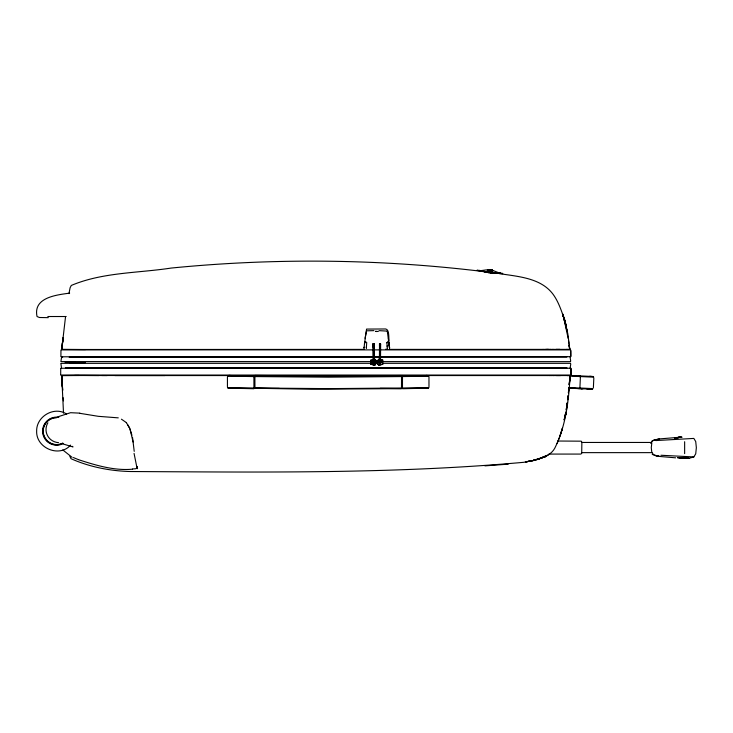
<?xml version="1.0" encoding="UTF-8"?>
<svg xmlns="http://www.w3.org/2000/svg" width="733" height="733" viewBox="0 0 733 733"><rect width="100%" height="100%" fill="white"/><g stroke="black" fill="none" stroke-linecap="round" stroke-linejoin="round"><path stroke-width="1.1" d="M379.437 361.955L379.511 343.658L379.52 344.363M379.731 361.378L379.776 345.545M379.465 363.183L379.63 344.803M379.694 362.954L379.721 359.042L379.703 360.324M380.253 346.947C380.207 350.75 380.473 339.425 380.409 345.518L380.216 363.925L380.39 344.592M380.464 361.937L380.537 343.658L380.519 344.666M380.491 362.578L380.546 344.198M373.161 345.527L373.161 343.658L373.216 363.092M373.216 363.183L373.234 364.274L373.244 362.514M373.317 345.463L373.299 343.53L373.491 363.989M373.464 359.573L373.464 360.874M374.224 361.36L374.251 364.2M379.492 345.481L379.502 344.73M379.465 362.029L379.474 361.36M379.758 344.803L379.575 363.98L379.721 362.872M380.345 363.925L380.363 361.974M379.703 360.819L379.575 364.402L379.566 363.687M380.235 362.523L380.235 361.974M380.207 360.819L380.207 361.351L380.271 344.198L380.262 345.655M380.491 363.183L380.5 361.378M60.683 374.416L60.729 368.791M60.912 356.137L60.958 350.502M374.114 363.412L374.059 343.566M379.465 363.092L379.447 364.264L379.456 363.522M379.63 344.235L379.639 343.53L379.584 363.925M379.593 363.009L379.721 362.441M380.216 360.324L380.235 359.042L380.235 360.379M380.4 344.098L380.39 344.803M380.491 363.092L380.335 364.31M373.161 344.198L373.308 344.803M373.427 346.581L373.445 348.038L373.299 343.988M374.068 344.51L374.068 343.713L374.187 344.189M380.207 363.192L380.216 363.724L380.225 362.872M373.94 344.611L373.931 343.979M379.584 363.724L379.566 362.954M374.187 343.988L374.242 363.092M374.132 364.063L374.114 363.742M379.639 344.089L379.767 344.198M373.234 363.815L373.216 363.522M253.966 388.563L228.091 388.288L253.93 388.627L253.911 375.443M366.408 348.404L366.381 346.865M366.353 347.708L366.729 342.448L365.318 341.725M254.937 388.563L254.882 375.443L328.201 376.056L401.547 375.516L401.501 388.627L311.241 389.232L254.855 388.252L279.365 388.398M402.408 388.563L428.31 388.288L402.472 388.627L402.49 375.443M579.629 375.882L580.426 376.57L579.895 388.014L579.189 388.627L569.468 388.188L569.944 388.206M593.382 387.684L593.822 378.127M580.371 377.513L580.444 376.57M492.723 270.917L490.67 270.431M379.639 343.979L379.749 348.038L379.749 346.947M684.64 453.635L684.64 441.715M569.724 378.604L569.284 384.715L570.082 375.543C568.799 400.355 565.931 425.919 554.661 448.413C551.207 454.57 544.372 457.319 537.94 459.224C531.343 461.396 547.313 456.32 547.038 455.459L537.078 459.49L548.119 455.092M489.736 270.413L487.482 269.964L492.53 270.34L488.865 270.046M364.035 347.946L364.713 342.073M364.274 349.394L62.8 349.504L61.929 349.375L62.369 343.969L65.457 317.352M489.003 270.019L489.507 270.083L487.445 269.9L492.75 270.697L487.491 269.781M569.376 384.66L570.017 375.534L569.239 384.743M61.929 349.375L62.965 337.831L61.975 349.384L62.873 338.362L62.323 344.134M364.099 347.286L364.026 348.193L364.09 347.36M386.877 342.833L388.582 340.744L387.29 331.114L379.3 330.665M492.704 271.137L487.39 270.477M488.141 269.781L487.509 269.698L492.402 270.321M568.414 392.952L568.872 387.849M492.576 271.265L487.372 270.669M568.423 392.686L568.835 388.169M489.452 269.955L487.656 269.991L492.759 270.578M487.848 270.175L488.48 269.927L487.518 269.79L492.732 270.651L492.228 270.33M567.681 399.833L568.093 395.756M568.13 395.994L567.745 398.972M567.754 399.155L568.093 395.948M365.181 337.913L366.546 330.83L373.885 330.629M567.351 402.985L566.087 412.835L564.062 419.972L565.445 415.767M651.793 443.254L651.27 447.68L651.793 452.105L653.36 454.552M364.438 344.153L364.722 341.89M365.107 338.673L366.573 329.08L385.631 328.97C390.698 329.593 387.803 343.612 389.58 348.312M566.911 406.384L567.415 402.362M364.53 343.438L364.722 341.954M364.897 340.982L365.181 338.765M570.109 368.122L570.778 363.962M566.261 409.6L566.6 407.429M566.939 405.267L567.278 403.095M566.252 409.646L566.591 407.502M60.995 360.938L61.682 356.788L570.805 356.678M68.957 293.621L70.111 287.73L71.303 285.439C102.501 272.227 138.042 273.134 171.119 268.067C273.583 257.934 377.046 258.886 479.29 271.054M564.639 417.214L565.748 412.853L564.877 416.097M132.563 468.955L135.788 468.744L136.998 467.966L137.392 466.463M373.06 360.04L370.925 360.132L370.925 364.283L374.636 365.281L376.579 362.725A2.52 2.52 0 0 0 376.634 362.45M377.156 361.561L377.119 361.699A2.52 2.52 0 0 0 377.074 361.965A1.603 1.603 0 0 0 377.074 362.45A2.52 2.52 0 0 0 377.119 362.725C376.652 359.197 380.152 358.84 382.773 360.132L382.773 364.283C380.372 365.098 377.11 365.895 377.174 362.102A13.176 13.176 0 0 0 377.248 361.726L379.062 359.133L380.39 359.72M560.076 435.741L562.468 428.173L559.81 436.566M402.032 387.281L401.922 376.789M557.107 443.557L559.636 437.051M47.883 422.767C42.853 431.444 48.506 441.917 58.539 442.659M689.13 458.281L679.848 458.098L689.13 458.281L693.839 456.934L695.727 453.8L696.35 447.68L695.727 441.559L693.839 438.416L655.815 440.57M650.702 443.337L652.223 440.936L655.806 439.617M487.363 270.752L491.238 270.926M492.31 270.734L488.215 270.074L490.102 270.248M490.899 270.193L492.677 270.45M136.998 467.966L134.066 453.425M370.925 364.283L370.925 360.132M382.773 360.132L380.995 360.205L379.062 359.133M70.615 445.105C59.364 457.978 35.954 448.101 36.65 431.132C36.238 416.481 54.169 405.89 66.538 414.017M371.466 362.725L371.466 361.69M382.232 362.725L382.232 361.69M380.4 364.695L378.759 365.153M373.381 359.83L372.666 360.077M375.873 362.725L375.873 361.69M377.834 362.725L377.834 361.69M69.855 456.32L71.019 458.702C89.536 466.976 110.289 471.035 130.621 471.53C261.644 472.171 393.108 474.022 523.719 462.312L535.081 460.205L546.369 456.228M542.713 457.603L547.175 455.321M543.941 457.474L545.929 456.503M652.223 440.936L655.027 439.718M374.939 365.153L373.308 364.695M57.76 416.857L70.57 412.697L79.805 413.137M378.585 331.179L377.513 331.453A3.867 3.839 0 0 1 376.093 331.453L375.378 331.27M679.088 437.317L659.37 438.92L654.312 440.029L655.898 439.608M371.063 364.154L374.6 365.153L376.331 363.064A2.602 2.602 0 0 0 376.45 362.688L376.45 361.726A2.602 2.602 0 0 0 376.331 361.351C376.615 360.196 373.234 358.455 374.875 359.381M538.837 458.537L533.166 460.452L534.916 460.122L525.433 461.937L534.998 460.177L525.708 461.882M654.267 440.029L659.37 438.92M491.925 270.504L492.622 270.395L490.111 270.193M69.626 293.136C56.249 294.968 32.939 297.525 37.035 316.519L39.408 317.499L48.305 317.655M490.093 270.385L492.539 270.523L490.432 270.294M680.618 437.308L674.708 437.903L679.967 437.253M680.105 437.244L674.928 437.885L681.223 437.207M486.62 269.836L479.794 270.798M568.634 349.384L569.807 349.403L567.828 333.854L564.868 320.761L562.44 313.486L564.566 320.843M674.708 437.903L680.911 437.225M60.775 375.058L571.062 375.049M679.885 437.271L674.635 437.913L681.992 437.189M569.578 349.43L570.283 349.394L566.801 349.384M570.622 349.898L61.05 349.861M570.622 361.635L382.342 361.607M676.568 437.775L681.69 437.17M569.22 345.527L569.706 349.421L569.156 345.335M491.916 270.605L492.567 270.404M61.251 375.543L84.771 375.47M674.635 437.913L680.224 437.326M60.866 363.339L369.963 363.311M228.458 375.488L253.93 375.892M61.948 378.723L61.636 375.562L62.085 385.86L61.627 375.562L79.146 375.47M60.812 368.259L570.925 368.241M484.907 465.867L508.244 464.145M61.7 375.562L63.514 413.128M228.504 376.093L227.432 376.203L253.911 376.56M228.504 387.537L227.432 387.647L253.911 388.014M132.526 469.193C114.183 470.824 96.389 465.428 79.137 459.903M487.527 269.762L488.609 269.946M228.916 375.47L230.263 375.443M75.078 362.276L65.072 362.294M69.763 362.78L85.367 362.578M369.56 376.396L401.501 375.892M570.586 363.33L382.415 363.311M377.339 376.166L284.312 376.203M380.17 388.353L401.501 388.627M85.55 349.568L61.572 349.384M502.536 273.317L490.707 272.639M502.811 273.675L489.103 272.777L476.926 270.395M69.562 357.292L566.866 357.063M102.382 357.163L69.204 357.273M401.519 376.57L328.201 377.174L254.882 376.57M401.519 388.014L328.201 388.627L254.882 388.014M556.127 349.394L559.957 349.394M65.347 367.801L74.729 367.801M547.817 375.553L114.898 375.562M549.283 375.553L551.161 375.543M569.385 375.543L556.402 375.553M547.908 375.553L549.484 375.543M500.63 273.079L489.039 272.346L479.19 270.358M47.837 316.519L66.208 316.519M389.122 349.394L543.016 349.384M550.611 349.394L553.131 349.394M552.81 349.394L567.232 349.384M371.063 360.269L372.346 360.269M369.899 361.607L60.912 361.589M375.553 361.607L377.816 361.607M371.347 361.79L373.482 361.79M374.187 361.69L376.029 361.79M377.669 361.79L382.351 361.79M371.347 362.624L373.482 362.624M374.187 362.725L376.029 362.624M377.669 362.624L382.351 362.624M375.626 363.311L377.889 363.311M567.03 367.874L84.891 367.819M553.085 375.553L560.589 375.543M164.916 375.534L101.786 375.507M550.877 375.553L553.397 375.543M567.095 375.553L570.485 375.525M402.472 375.892L428.31 375.553L427.486 375.47M402.49 376.56L428.97 376.203L427.898 376.093M402.49 388.014L428.97 387.647L428.493 387.565M557.932 441.028L581.278 441.174L581.865 442.173L581.709 453.498L580.701 454.075L548.825 454.075M581.645 442.457L651.802 442.457M581.645 452.637L651.802 452.637M543.025 349.375L547.633 349.384M550.895 349.394L547.551 349.394M74.528 367.783L84.826 367.81M84.836 375.479L107.119 375.553M545.719 349.384L549.219 349.384M254.901 375.892L276.423 376.231M74.592 375.461L98.827 375.534M426.139 375.443L426.89 375.452M385.668 349.22L387.006 349.229M693.839 456.934L660.928 455.257M274.38 376.047L286.841 376.396M278.513 376.258L281.655 376.304M497.524 273.317L500.282 273.354L493.566 270.724M680.746 458.125L688.205 458.272L681.608 458.143M679.848 458.098L688.205 458.272L677.521 457.694L681.754 458.189L680.105 458.116M489.763 270.046L491.367 270.193M579.244 388.627L589.781 389.113M570.182 375.452L590.367 376.368M590.541 376.377L593.244 376.505M569.981 376.093L576.596 376.396M593.519 377.165L575.68 376.35M593.767 377.174L593.354 377.156M569.01 387.519L593.006 388.609M571.08 388.261L569.468 388.188M577.732 388.563L579.574 388.646M580.179 388.673L582.946 388.802M586.858 388.976L591.018 389.168M591.833 389.205L592.576 389.241M570.521 375.47L571.034 375.488M572.363 375.553L573.078 375.58M578.319 375.818L580.032 375.901M589.598 376.331L591.595 376.423M571.786 388.288L575.927 388.481M581.232 388.719L581.92 388.756M590.825 389.159L592.154 389.223M376.808 331.408L376.084 331.334M61.013 356.669L61.691 356.751M492.603 270.935L488.92 270.908M61.938 357.063L62.626 357.163M675.652 457.832L659.37 456.43L652.223 454.423M493.483 273.125L484.11 271.787M491.064 270.202L491.724 270.349M488.38 270.001L489.14 270.01L488.627 269.845M490.661 270.559L492.622 270.752M490.459 272.841L492.072 272.997M499.109 273.583C518.57 276.662 542.347 277.844 554.267 296.004C558.894 303.004 561.441 310.984 564.282 318.8M489.122 272.438L477.284 270.12M487.674 272.447L489.287 272.685M118.27 417.856L98.359 416.326L79.741 413.302M374.361 359.088L374.939 359.262M480.747 271.036L482.222 271.375M63.166 444.024L72.988 446.928L72.494 446.333M78.678 459.738L73.382 457.566M126.442 422.657L121.44 419.194M62.8 449.934L72.091 457.328M375.25 359.482L376.579 361.699A2.52 2.52 0 0 1 376.634 361.965A1.603 1.603 0 0 1 376.634 362.45M382.773 364.283C380.684 363.843 378.1 366.729 377.33 362.945M126.333 422.575L129.787 428.42M127.542 424.544L129.75 428.329L131.931 435.255M387.281 331.105L387.72 332.672M566.838 330.042L564.868 321.897L565.849 326.048M565.519 324.004L565.849 325.067L563.347 316.115L568.185 338.426M130.089 429.391L133.094 441.99M565.161 322.841L562.843 314.668L564.575 320.862M566.279 326.506L564.419 319.249L566.398 326.973L564.593 319.835M566.343 328.127L566.838 330.198M387.381 348.844L387.171 347.094M570.054 356.815L570.668 360.975M568.469 340.369L568.9 343.291M60.958 363.98L61.545 368.149M134.221 451.372L132.526 437.363M389.177 344.18L388.994 342.806L389.287 345.106M389.516 347.36L388.994 342.806M389.278 345.014L389.406 346.049M569.12 344.547L569.706 349.421M137.419 467.544L137.529 468.717M388.426 337.913L388.545 339.471M389.58 348.193L389.516 347.305L389.58 347.946M63.203 397.753L63.432 400.905M387.161 345.719L387.226 346.709L386.877 342.641M373.363 363.925L373.344 363.421M62.424 386.144L62.69 390.35L62.085 381.866L62.259 386.016M62.14 381.902L62.332 386.071M379.703 363.989L379.694 362.386M388.554 339.526L388.582 340.607M374.206 344.318L374.187 345.536M374.242 363.522L374.261 364.118L374.261 362.514M374.105 363.266L374.114 363.724M373.986 363.724L373.931 344.107L373.922 345.179M373.482 363.724L373.436 344.904M374.068 344.089L374.077 345.463M570.778 350.521L570.824 356.156M373.344 363.266L373.363 364.402L373.372 362.469M571.007 368.772L571.053 374.398M570.705 350.539L570.75 356.165M570.934 368.763L570.98 374.389M380.326 364.072L380.464 362.514M374.068 344.803L374.059 345.545M374.096 362.056L374.105 362.698M373.179 344.428L373.289 345.545M373.335 362.056L373.344 362.698M373.179 344.327L373.179 345.096M373.207 361.378L373.207 362.643M254.415 376.89L254.424 377.458M428.97 377.147L428.97 386.703M380.207 362.386L380.335 363.696M376.542 361.561L376.542 362.862M373.949 346.535L373.94 345.252L373.949 348.038L373.949 346.947M373.427 345.701L373.445 346.535M227.432 377.147L227.432 386.703M63.02 443.648A14.037 14.037 0 0 1 42.78 433.331A14.037 14.037 0 0 1 58.842 417.269M62.855 443.309A13.661 13.661 0 0 1 43.357 434.33A13.661 13.661 0 0 1 56.643 417.471M62.754 443.117A13.451 13.451 0 0 1 43.568 434.275A13.451 13.451 0 0 1 56.643 417.691M567.269 403.223L566.93 405.358L567.269 403.223M565.83 413.861L565.143 416.775L566.087 412.835L565.83 413.861M659.37 456.43L654.312 455.33L659.37 456.43M389.003 342.87L389.086 343.438L389.003 342.87M492.851 270.504A12.653 0.467 9.6 0 0 492.842 270.486"/></g></svg>
